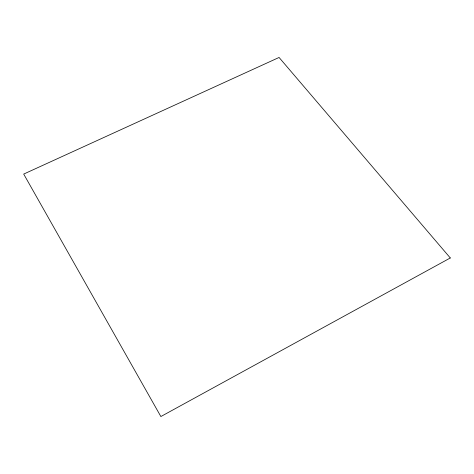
<?xml version="1.0" encoding="UTF-8"?>
<svg xmlns="http://www.w3.org/2000/svg" width="474" height="474" viewBox="0 0 474 474"><rect width="100%" height="100%" fill="white"/><g stroke="black" fill="none" stroke-linecap="round" stroke-linejoin="round"><path stroke-width="0.71" d="M450.3 257.963L160.864 416.539L23.7 174.077L279.073 57.461L450.3 257.963"/></g></svg>
